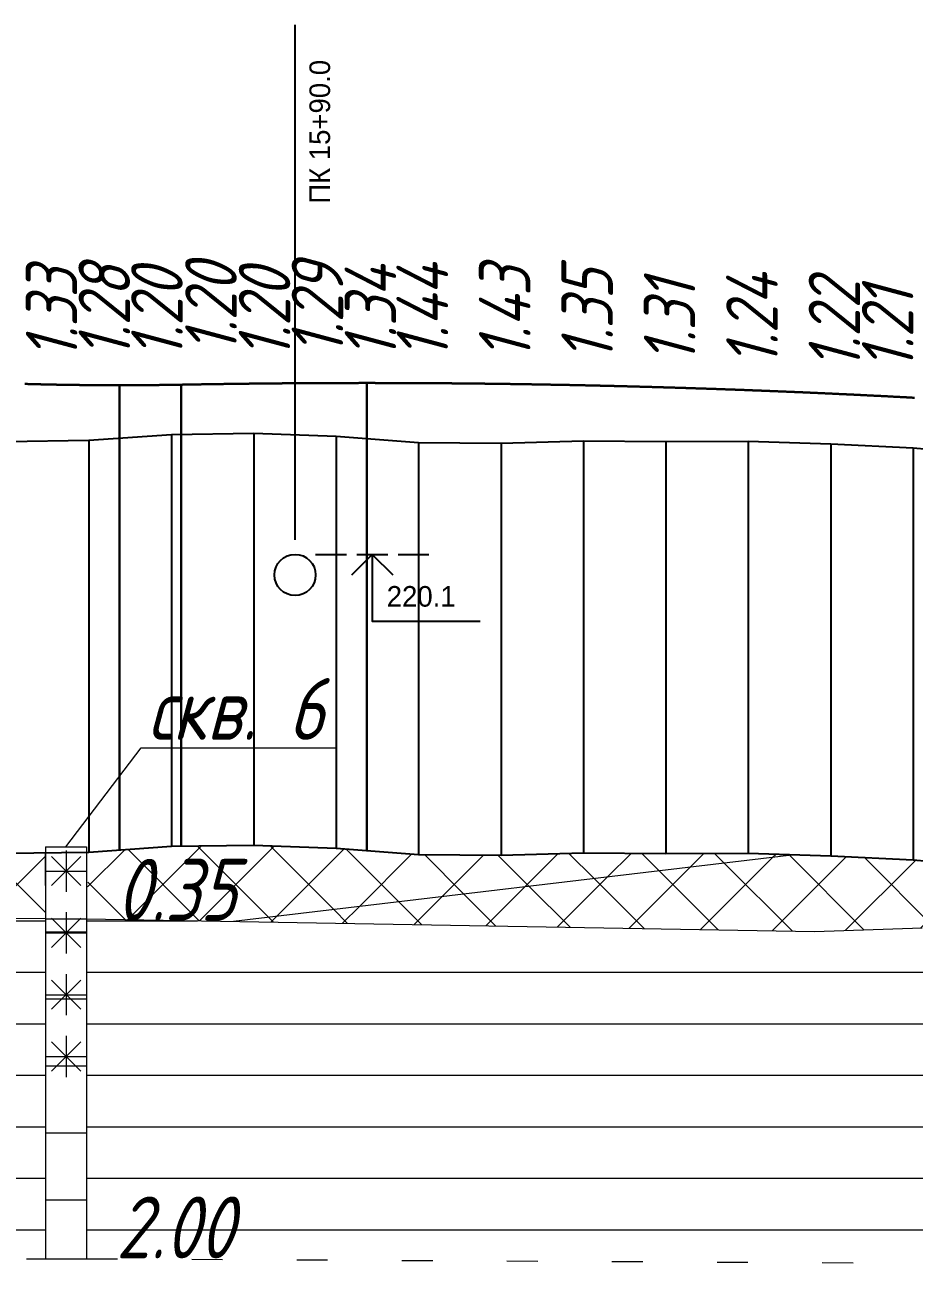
# Model space of a CAD drawing. Extents: x 2172 to 5772, y -842 to -248.
# Drawn here: x 2572.1 to 2615.3, y -467.1 to -406.5 of the extents above; entities that cross this region are included whole.
import ezdxf

# ---------------------------------------------------------------- set-up
doc = ezdxf.new("R2010")
doc.units = 0
doc.header["$MEASUREMENT"] = 0
doc.linetypes.add('CONTI', pattern=[0])
doc.linetypes.add('STROT', pattern=[1.7, 0.5, -1.2])
doc.layers.add('геология', color=7, linetype='CONTINUOUS', lineweight=20)
doc.layers.add('КРАСНЫЙ_ПРОФИЛЬ', color=1, linetype='CONTINUOUS', lineweight=30)
for name, color, linetype in [('ДИНАМИЧЕСКИЕ_КОММУНИКАЦИИ', 7, 'CONTINUOUS'), ('РАБОЧИЕ_ОТМЕТКИ', 1, 'CONTINUOUS'), ('ЧЕРНЫЙ_ПРОФИЛЬ', 7, 'CONTINUOUS')]:
    doc.layers.add(name, color=color, linetype=linetype)
doc.styles.add('ГОСТ', font='gost.TTF', dxfattribs={"oblique": 15, "height": 1})
pattern_1 = [(45, (2172.2283, -872.4663), (-1.767767, 1.767767), []), (135, (2172.2283, -872.4663), (-1.767767, -1.767767), [])]

# ---------------------------------------------------------------- blocks, each defined once
blk = doc.blocks.new('*U67')
at = {"layer": 'ДИНАМИЧЕСКИЕ_КОММУНИКАЦИИ', "color": 0}
blk.add_circle((0, 0), 1, dxfattribs=at)
blk = doc.blocks.new('*U68')
at = {"layer": 'ДИНАМИЧЕСКИЕ_КОММУНИКАЦИИ', "color": 0}
blk.add_text('220.1', height=1, dxfattribs=at).set_placement((4.45, -2.54))
blk = doc.blocks.new('*U69')
at = {"layer": 'ДИНАМИЧЕСКИЕ_КОММУНИКАЦИИ', "color": 0}
blk.add_circle((0, 0), 1, dxfattribs=at)
blk = doc.blocks.new('*U70')
at = {"layer": 'ДИНАМИЧЕСКИЕ_КОММУНИКАЦИИ', "color": 0}
blk.add_text('220.1', height=1, dxfattribs=at).set_placement((4.45, -2.54))
blk = doc.blocks.new('*U71')
at = {"layer": 'ДИНАМИЧЕСКИЕ_КОММУНИКАЦИИ', "color": 0}
blk.add_text('ПК 15+90.0', height=1, rotation=90, dxfattribs=at).set_placement((1.7, 3.2))

msp = doc.modelspace()

# ---------------------------------------------------------------- hatches: boundary and pattern name
at = {"layer": 'геология', "linetype": 'Continuous'}
h = msp.add_hatch(dxfattribs=at)
h.set_pattern_fill('ANSI37', color=1, scale=20, style=0)
h.set_pattern_definition(pattern_1)
h.paths.add_polyline_path([(2516.774, -451.631), (2525.513, -451.631), (2525.513, -447.127), (2516.774, -447.127)])
h.paths.add_polyline_path([(2516.098, -446.725), (2516.098, -450.792), (2534.156, -449.942), (2545.307, -449.807), (2573.112, -449.87), (2573.106, -446.662), (2571.234, -446.69), (2567.196, -446.371), (2563.228, -445.856), (2559.228, -445.676), (2555.228, -445.616), (2551.228, -445.446), (2547.228, -445.336), (2543.228, -445.306), (2539.228, -445.356), (2535.228, -445.566), (2531.228, -445.766), (2527.228, -446.046), (2523.228, -446.266), (2519.228, -446.506), (2515.098, -446.792), (2515.228, -446.786)])
h = msp.add_hatch(dxfattribs=at)
h.set_pattern_fill('ANSI37', color=1, scale=20, style=0)
h.set_pattern_definition(pattern_1)
h.paths.add_polyline_path([(2633.84, -446.708), (2631.228, -446.786), (2627.248, -447.228), (2623.267, -447.602), (2619.228, -447.346), (2615.194, -447.004), (2611.228, -446.811), (2609.468, -446.756), (2582.25, -449.995), (2610.447, -450.491), (2615.668, -450.306), (2633.84, -449.678)])
edge = h.paths.add_edge_path()
edge.add_arc((2660.559, -448.216), 3.89, 155.4244, 180, ccw=False)
edge.add_line((2657.021, -446.598), (2655.228, -446.696))
edge.add_line((2655.228, -446.696), (2651.228, -446.776))
edge.add_line((2651.228, -446.776), (2647.228, -446.736))
edge.add_line((2647.228, -446.736), (2643.228, -446.676))
edge.add_line((2643.228, -446.676), (2639.228, -446.676))
edge.add_line((2639.228, -446.676), (2635.84, -446.668))
edge.add_line((2635.84, -446.668), (2635.84, -449.678))
edge.add_line((2635.84, -449.678), (2657.05, -450.265))
edge.add_line((2657.05, -450.265), (2657.241, -450.247))
edge.add_arc((2660.559, -448.216), 3.89, 180, 211.46903, ccw=False)
edge = h.paths.add_edge_path()
edge.add_line((2687.228, -448.546), (2683.228, -448.126))
edge.add_line((2683.228, -448.126), (2679.228, -447.516))
edge.add_line((2679.228, -447.516), (2675.19, -447.089))
edge.add_line((2675.19, -447.089), (2671.228, -446.814))
edge.add_line((2671.228, -446.814), (2667.167, -446.393))
edge.add_line((2667.167, -446.393), (2663.707, -445.93))
edge.add_arc((2660.559, -448.216), 3.89, 0, 35.98951, ccw=False)
edge.add_arc((2660.559, -448.216), 3.89, 339.54716, 360, ccw=False)
edge.add_line((2664.204, -449.575), (2667.145, -449.292))
edge.add_line((2667.145, -449.292), (2675.653, -450.319))
edge.add_line((2675.653, -450.319), (2695.034, -456.873))
edge.add_line((2695.034, -456.873), (2695.034, -449.873))
edge.add_line((2695.034, -449.873), (2696.034, -449.873))
edge.add_line((2696.034, -449.873), (2695.228, -449.726))
edge.add_line((2695.228, -449.726), (2691.228, -449.076))
edge.add_line((2691.228, -449.076), (2687.228, -448.546))
h.paths.add_polyline_path([(2745.594, -455.74), (2743.228, -455.716), (2742.068, -455.576), (2739.228, -456.066), (2735.228, -456.456), (2731.228, -456.296), (2727.228, -455.626), (2723.228, -454.856), (2719.228, -454.046), (2715.228, -453.246), (2711.228, -452.496), (2707.228, -451.926), (2703.228, -451.256), (2699.228, -450.456), (2697.034, -450.056), (2697.034, -456.873), (2724.056, -461.574), (2745.594, -468.75)])
h.paths.add_polyline_path([(2755.069, -455.972), (2751.228, -455.866), (2747.594, -455.766), (2747.594, -468.75), (2755.069, -466.983)])
h.paths.add_polyline_path([(2815.121, -452.778), (2811.228, -453.186), (2807.228, -453.576), (2803.228, -453.906), (2799.228, -454.226), (2795.228, -454.496), (2791.228, -454.726), (2787.228, -454.846), (2783.228, -454.986), (2779.228, -455.186), (2775.228, -455.546), (2771.228, -455.786), (2767.228, -455.896), (2763.228, -455.946), (2759.228, -456.006), (2757.069, -455.99), (2757.069, -466.983), (2788.34, -465.726), (2815.121, -464.728)])
edge = h.paths.add_edge_path(flags=16)
edge.add_arc((2783.434, -460.221), 3.89, 0, 360)
edge = h.paths.add_edge_path()
edge.add_line((2875.223, -453.243), (2876.223, -453.243))
edge.add_line((2876.223, -453.243), (2875.228, -453.026))
edge.add_line((2875.228, -453.026), (2871.228, -452.676))
edge.add_line((2871.228, -452.676), (2867.228, -452.246))
edge.add_line((2867.228, -452.246), (2863.228, -451.666))
edge.add_line((2863.228, -451.666), (2859.228, -451.796))
edge.add_line((2859.228, -451.796), (2855.228, -451.776))
edge.add_line((2855.228, -451.776), (2851.228, -451.626))
edge.add_line((2851.228, -451.626), (2847.228, -451.636))
edge.add_line((2847.228, -451.636), (2843.228, -451.886))
edge.add_line((2843.228, -451.886), (2839.228, -452.086))
edge.add_line((2839.228, -452.086), (2835.228, -452.266))
edge.add_line((2835.228, -452.266), (2831.228, -452.326))
edge.add_line((2831.228, -452.326), (2827.228, -452.356))
edge.add_line((2827.228, -452.356), (2823.228, -452.486))
edge.add_line((2823.228, -452.486), (2819.228, -452.596))
edge.add_line((2819.228, -452.596), (2817.121, -452.686))
edge.add_line((2817.121, -452.686), (2817.121, -464.728))
edge.add_line((2817.121, -464.728), (2841.52, -461.434))
edge.add_line((2841.52, -461.434), (2851.357, -460.525))
edge.add_arc((2854.947, -462.025), 3.89, 35.27094, 157.31648, ccw=False)
edge.add_line((2858.123, -459.779), (2875.223, -457.243))
edge.add_line((2875.223, -457.243), (2875.223, -453.243))
edge = h.paths.add_edge_path(flags=16)
edge.add_arc((2843.047, -456.452), 3.89, 0, 360)
h.paths.add_polyline_path([(2888.739, -455.334), (2887.228, -455.186), (2883.228, -454.766), (2879.228, -453.896), (2877.223, -453.46), (2877.223, -457.243), (2893.451, -459.677), (2902.604, -461.02), (2904.546, -461.396), (2896.31, -458.506)])
h.paths.add_polyline_path([(2935.148, -458.591), (2931.228, -458.336), (2927.228, -458.356), (2923.228, -458.386), (2919.228, -458.336), (2915.228, -458.026), (2911.228, -458.106), (2907.228, -457.936), (2903.228, -457.376), (2899.228, -456.656), (2895.228, -456.026), (2891.228, -455.576), (2888.739, -455.334), (2896.31, -458.506), (2904.546, -461.396), (2908.331, -462.128), (2918.134, -462.447), (2926.468, -461.488), (2935.148, -460.112)])
h.paths.add_polyline_path([(2983.228, -458.906), (2979.228, -458.466), (2975.228, -457.996), (2971.228, -457.826), (2967.228, -457.756), (2963.228, -458.256), (2959.228, -458.316), (2955.228, -458.326), (2951.228, -458.416), (2947.228, -458.476), (2943.228, -458.526), (2939.228, -458.666), (2937.148, -458.63), (2937.148, -460.112), (2952.449, -460.334), (2964.352, -460.255), (2968.652, -459.63), (2976.393, -460.021), (2995.845, -461.675), (2995.845, -460.633), (2995.228, -460.606), (2991.228, -460.036), (2987.228, -459.366)])
h.paths.add_polyline_path([(3035.228, -464.706), (3031.228, -464.526), (3027.228, -464.366), (3023.228, -463.956), (3019.228, -463.396), (3015.228, -462.756), (3011.228, -461.896), (3007.228, -461.246), (3003.228, -460.936), (2999.228, -460.776), (2997.845, -460.718), (2997.845, -461.675), (3007.24, -462.448), (3015.757, -464.472), (3028.118, -466.353), (3036.549, -466.353), (3044.547, -467.487), (3055.943, -469.729), (3055.943, -467.729), (3056.943, -467.729), (3055.228, -467.386), (3051.228, -466.626), (3047.228, -466.086), (3043.228, -465.696), (3039.228, -465.296)])
edge = h.paths.add_edge_path()
edge.add_arc((3085.654, -471.868), 3.89, 119.50582, 180, ccw=False)
edge.add_line((3083.737, -468.482), (3083.228, -468.436))
edge.add_line((3083.228, -468.436), (3079.228, -468.326))
edge.add_line((3079.228, -468.326), (3075.228, -469.276))
edge.add_line((3075.228, -469.276), (3071.228, -469.416))
edge.add_line((3071.228, -469.416), (3067.228, -469.146))
edge.add_line((3067.228, -469.146), (3063.228, -468.636))
edge.add_line((3063.228, -468.636), (3059.228, -468.186))
edge.add_line((3059.228, -468.186), (3057.943, -467.929))
edge.add_line((3057.943, -467.929), (3057.943, -469.729))
edge.add_line((3057.943, -469.729), (3066.481, -472.337))
edge.add_line((3066.481, -472.337), (3075.035, -473.373))
edge.add_line((3075.035, -473.373), (3081.671, -474.773))
edge.add_line((3081.671, -474.773), (3083.425, -475.057))
edge.add_arc((3085.654, -471.868), 3.89, 180, 235.06071, ccw=False)
edge = h.paths.add_edge_path()
edge.add_line((3098.295, -469.573), (3097.548, -469.626))
edge.add_line((3097.548, -469.626), (3095.228, -469.536))
edge.add_line((3095.228, -469.536), (3091.228, -469.346))
edge.add_line((3091.228, -469.346), (3088.204, -468.93))
edge.add_arc((3085.654, -471.868), 3.89, 0, 49.03, ccw=False)
edge.add_arc((3085.654, -471.868), 3.89, -73.47193, 0, ccw=False)
edge.add_line((3086.76, -475.598), (3090.243, -476.162))
edge.add_line((3090.243, -476.162), (3098.295, -478.506))
edge.add_line((3098.295, -478.506), (3098.295, -469.573))
h.paths.add_polyline_path([(3107.228, -469.646), (3103.228, -469.516), (3100.295, -469.509), (3100.295, -478.506), (3107.228, -478.296)])
h.paths.add_polyline_path([(2937.824, -461.037), (2945.705, -461.037), (2945.705, -456.534), (2937.824, -456.534)])
h.paths.add_polyline_path([(2998.521, -462.453), (3006.617, -462.453), (3006.617, -457.95), (2998.521, -457.95)])
h.paths.add_polyline_path([(3058.619, -470.586), (3067.359, -470.586), (3067.359, -466.08), (3058.619, -466.08)])
h.paths.add_polyline_path([(3100.97, -479.396), (3109.71, -479.396), (3109.71, -474.889), (3100.97, -474.889)])
h = msp.add_hatch(dxfattribs=at)
h.set_pattern_fill('ANSI31', scale=20, angle=135, style=0)
h.set_pattern_definition([(180, (2172.2283, -872.4663), (-4e-16, -2.5), [])])
h.paths.add_polyline_path([(3105.679, -497.894), (3100.295, -497.506), (3100.295, -519.506)])
h.paths.add_polyline_path([(3098.295, -497.506), (3069.026, -496.457), (3098.295, -519.506)])
h.paths.add_polyline_path([(3095.377, -507.84, -1), (3087.596, -507.84, -1)], flags=16)
h.paths.add_polyline_path([(3098.295, -478.506), (3094.269, -477.334), (3075.95, -477.859), (3057.943, -477.729), (3057.943, -487.729), (3069.026, -496.457), (3098.295, -497.506)])
h.paths.add_polyline_path([(3082.547, -484.72, -1), (3090.328, -484.72, -1)], flags=16)
h.paths.add_polyline_path([(3107.228, -478.296), (3100.295, -478.506), (3100.295, -497.506), (3105.679, -497.894), (3107.228, -491.676)])
h.paths.add_polyline_path([(3055.943, -477.729), (2997.845, -470.675), (2997.845, -480.675), (3055.943, -487.729)])
h.paths.add_polyline_path([(3020.092, -478.789, -1), (3027.873, -478.789, -1)], flags=16)
h.paths.add_polyline_path([(2995.845, -470.675), (2937.148, -467.612), (2937.148, -478.612), (2995.845, -480.675)])
h.paths.add_polyline_path([(2965.266, -474.518, -1), (2973.047, -474.518, -1)], flags=16)
h.paths.add_polyline_path([(2935.148, -467.612), (2902.578, -467.013), (2877.223, -464.243), (2877.223, -473.243), (2935.148, -478.612)])
h.paths.add_polyline_path([(2875.223, -464.243), (2858.104, -464.299, -0.510101), (2851.805, -464.319), (2819.363, -464.426), (2817.121, -464.728), (2817.121, -472.728), (2875.223, -473.243)])
h.paths.add_polyline_path([(2866.261, -468.476, -1), (2858.481, -468.476, -1)], flags=16)
h.paths.add_polyline_path([(2815.121, -464.728), (2788.34, -465.726), (2757.069, -466.983), (2757.069, -475.983), (2815.121, -472.728)])
h.paths.add_polyline_path([(2812.243, -467.9), (2812.243, -465.9), (2814.243, -465.9), (2814.243, -467.9)], flags=16)
h.paths.add_polyline_path([(2755.069, -466.983), (2747.594, -468.75), (2747.594, -484.75), (2752.775, -485.118), (2755.069, -475.983)])
h.paths.add_polyline_path([(2745.594, -468.75), (2724.056, -461.574), (2697.034, -456.873), (2697.034, -469.873), (2715.941, -483.842), (2745.594, -484.75)])
h.paths.add_polyline_path([(2738.95, -474.795, -1), (2731.169, -474.795, -1)], flags=16)
h.paths.add_polyline_path([(2695.034, -456.873), (2675.653, -450.319), (2667.145, -449.292), (2664.204, -449.575, -0.625343), (2657.241, -450.247), (2657.05, -450.265), (2635.84, -449.678), (2635.84, -466.678), (2695.034, -469.873)])
h.paths.add_polyline_path([(2656.512, -459.647, -1), (2664.293, -459.647, -1)], flags=16)
h.paths.add_polyline_path([(2633.84, -449.678), (2615.668, -450.306), (2610.447, -450.491), (2575.112, -449.87), (2575.112, -466.37), (2630.663, -466.661), (2630.663, -464.729), (2632.663, -464.729), (2632.663, -466.672), (2633.84, -466.678)])
h.paths.add_polyline_path([(2573.112, -449.87), (2545.307, -449.807), (2534.156, -449.942), (2525.127, -450.367), (2516.098, -450.792), (2516.098, -466.792), (2573.112, -466.37)])
h.paths.add_polyline_path([(2514.098, -450.796), (2502.318, -453.238), (2488.412, -456.142), (2473.995, -463.346), (2473.995, -477.346), (2501.918, -477.287), (2514.098, -466.792)])
h.paths.add_polyline_path([(2492.069, -466.477, -1), (2484.288, -466.477, -1)], flags=16)
h.paths.add_polyline_path([(3100.971, -498.537), (3109.711, -498.537), (3109.711, -494.03), (3100.971, -494.03)], flags=9)
h.paths.add_polyline_path([(3089.501, -509.889), (3093.522, -509.889), (3093.522, -505.386), (3089.501, -505.386)], flags=8)
h.paths.add_polyline_path([(3084.452, -486.769), (3088.688, -486.769), (3088.688, -482.266), (3084.452, -482.266)], flags=8)
h.paths.add_polyline_path([(3058.619, -488.463), (3067.359, -488.463), (3067.359, -483.956), (3058.619, -483.956)], flags=24)
h.paths.add_polyline_path([(3053.467, -492.45), (3062.42, -492.45), (3062.42, -487.946), (3053.467, -487.946)], flags=9)
h.paths.add_polyline_path([(3100.97, -479.396), (3109.71, -479.396), (3109.71, -474.889), (3100.97, -474.889)], flags=9)
h.paths.add_polyline_path([(3021.997, -480.838), (3026.232, -480.838), (3026.232, -476.334), (3021.997, -476.334)], flags=8)
h.paths.add_polyline_path([(2998.521, -481.408), (3007.261, -481.408), (3007.261, -476.902), (2998.521, -476.902)], flags=25)
h.paths.add_polyline_path([(2967.171, -476.567), (2971.406, -476.567), (2971.406, -472.064), (2967.171, -472.064)], flags=8)
h.paths.add_polyline_path([(2937.823, -479.346), (2946.563, -479.346), (2946.563, -474.839), (2937.823, -474.839)], flags=25)
h.paths.add_polyline_path([(2877.899, -473.976), (2886.639, -473.976), (2886.639, -469.47), (2877.899, -469.47)], flags=25)
h.paths.add_polyline_path([(2860.385, -470.525), (2864.621, -470.525), (2864.621, -466.022), (2860.385, -466.022)], flags=8)
h.paths.add_polyline_path([(2817.796, -473.462), (2826.537, -473.462), (2826.537, -468.955), (2817.796, -468.955)], flags=9)
h.paths.add_polyline_path([(2817.796, -465.647), (2825.893, -465.647), (2825.893, -461.141), (2817.796, -461.141)], flags=9)
h.paths.add_polyline_path([(2804.271, -468.407), (2813.441, -468.407), (2813.441, -463.9), (2804.271, -463.9)], flags=9)
h.paths.add_polyline_path([(2757.745, -476.716), (2766.485, -476.716), (2766.485, -472.21), (2757.745, -472.21)], flags=9)
h.paths.add_polyline_path([(2757.745, -467.735), (2765.197, -467.735), (2765.197, -463.231), (2757.745, -463.231)], flags=9)
h.paths.add_polyline_path([(2752.592, -480.706), (2760.26, -480.706), (2760.26, -476.199), (2752.592, -476.199)], flags=9)
h.paths.add_polyline_path([(2748.268, -485.562), (2757.01, -485.562), (2757.01, -481.052), (2748.268, -481.052)], flags=9)
h.paths.add_polyline_path([(2748.27, -469.606), (2756.151, -469.606), (2756.151, -465.102), (2748.27, -465.102)], flags=9)
h.paths.add_polyline_path([(2733.073, -476.844), (2737.309, -476.844), (2737.309, -472.34), (2733.073, -472.34)], flags=8)
h.paths.add_polyline_path([(2697.71, -470.607), (2706.45, -470.607), (2706.45, -466.1), (2697.71, -466.1)], flags=24)
h.paths.add_polyline_path([(2692.558, -474.594), (2700.225, -474.594), (2700.225, -470.09), (2692.558, -470.09)], flags=9)
h.paths.add_polyline_path([(2658.417, -461.696), (2662.652, -461.696), (2662.652, -457.193), (2658.417, -457.193)], flags=8)
h.paths.add_polyline_path([(2636.515, -467.411), (2645.255, -467.411), (2645.255, -462.905), (2636.515, -462.905)], flags=25)
h.paths.add_polyline_path([(2636.516, -450.542), (2645.04, -450.542), (2645.04, -446.039), (2636.516, -446.039)], flags=9)
h.paths.add_polyline_path([(2624.014, -467.235), (2631.251, -467.235), (2631.251, -462.731), (2624.014, -462.731)], flags=9)
h.paths.add_polyline_path([(2575.788, -467.103), (2584.528, -467.103), (2584.528, -462.597), (2575.788, -462.597)], flags=9)
h.paths.add_polyline_path([(2575.788, -450.708), (2584.098, -450.708), (2584.098, -446.205), (2575.788, -446.205)], flags=9)
h.paths.add_polyline_path([(2516.774, -467.526), (2525.514, -467.526), (2525.514, -463.02), (2516.774, -463.02)], flags=9)
h.paths.add_polyline_path([(2516.774, -451.631), (2525.513, -451.631), (2525.513, -447.127), (2516.774, -447.127)], flags=9)
h.paths.add_polyline_path([(2486.192, -468.526), (2490.428, -468.526), (2490.428, -464.023), (2486.192, -464.023)], flags=8)
h.paths.add_polyline_path([(2474.67, -478.32), (2483.41, -478.32), (2483.41, -473.813), (2474.67, -473.813)], flags=9)
h.paths.add_polyline_path([(2474.67, -464.035), (2482.767, -464.035), (2482.767, -459.529), (2474.67, -459.529)], flags=24)
h = msp.add_hatch(dxfattribs=at)
h.set_pattern_fill('ANSI37', scale=20, style=0)
h.set_pattern_definition(pattern_1)
h.paths.add_polyline_path([(2609.468, -446.756), (2607.223, -446.685), (2603.227, -446.701), (2599.228, -446.676), (2595.231, -446.777), (2591.228, -446.745), (2587.237, -446.442), (2583.225, -446.299), (2579.236, -446.35), (2575.112, -446.632), (2575.228, -446.385), (2575.112, -449.87), (2582.25, -449.995)])
h = msp.add_hatch(dxfattribs=at)
h.set_pattern_fill('ANSI31', scale=26, angle=135, style=0)
h.set_pattern_definition([(180, (5072.8357, -2910.7576), (-7e-16, -3.25), [])])
h.paths.add_polyline_path([(2575.112, -449.87), (2573.112, -449.87), (2573.112, -466.37), (2575.112, -466.37)])
h = msp.add_hatch(dxfattribs=at)
h.set_pattern_fill('ANSI31', scale=20, style=0)
h.set_pattern_definition([(45, (3009.719, -466.3003), (-1.767767, 1.767767), [])])
h.paths.add_polyline_path([(3024.678, -465.907), (3015.757, -464.472), (3007.24, -462.448), (2997.845, -461.675), (2997.845, -470.675), (3055.943, -477.729), (3055.943, -469.729), (3044.547, -467.487), (3036.549, -466.353), (3028.118, -466.353), (3024.678, -465.907, -0.370657), (3027.984, -469.753, -1), (3020.203, -469.753, -0.459155)], flags=16)
h.paths.add_polyline_path([(2270.88, -479.487), (2269.805, -479.487), (2269.805, -481.49), (2267.805, -481.49), (2267.805, -479.487), (2267.228, -479.487), (2267.228, -485.487), (2270.88, -485.487)])
h.paths.add_polyline_path([(2283.848, -477.583), (2272.88, -479.487), (2272.88, -485.487), (2281.348, -483.871), (2283.848, -483.098)])
h.paths.add_polyline_path([(2289.148, -476.663), (2283.848, -477.583), (2283.848, -483.098), (2289.148, -481.459)])
h.paths.add_polyline_path([(2324.49, -470.529), (2289.148, -476.663), (2289.148, -481.459)])
h.paths.add_polyline_path([(2452.641, -457.257), (2408.716, -463.748), (2452.641, -462.257)])
h.paths.add_polyline_path([(2471.995, -457.346), (2454.641, -457.257), (2454.641, -462.257), (2471.995, -463.346)])
h.paths.add_polyline_path([(2488.412, -456.142), (2473.995, -457.346), (2473.995, -463.346)])
h.paths.add_polyline_path([(2875.223, -457.243), (2858.123, -459.779, -0.155125), (2858.837, -462.025, -0.157311), (2858.104, -464.299), (2875.223, -464.243)])
h.paths.add_polyline_path([(2851.057, -462.025, -0.0993), (2851.357, -460.525), (2841.52, -461.434), (2819.363, -464.426), (2851.805, -464.319, -0.15899)])
h.paths.add_polyline_path([(2745.594, -484.75), (2715.941, -483.842), (2745.594, -505.75)])
h.paths.add_polyline_path([(2738.507, -490.069, -1), (2730.726, -490.069, -1)], flags=16)
h.paths.add_polyline_path([(2752.775, -485.118), (2747.594, -484.75), (2747.594, -505.75)])
h.paths.add_polyline_path([(2935.148, -460.112), (2926.468, -461.488), (2918.134, -462.447), (2908.331, -462.128), (2902.604, -461.02), (2893.451, -459.677), (2877.223, -457.243), (2877.223, -464.243), (2902.578, -467.013), (2935.148, -467.612)])
h.paths.add_polyline_path([(2995.845, -461.675), (2976.393, -460.021), (2968.652, -459.63), (2964.352, -460.255), (2952.449, -460.334), (2937.148, -460.112), (2937.148, -467.612), (2995.845, -470.675)])
h.paths.add_polyline_path([(2965.26, -464.368, -1), (2973.041, -464.368, -1)], flags=16)
h.paths.add_polyline_path([(3024.678, -465.907), (3015.757, -464.472), (3007.24, -462.448), (2997.845, -461.675), (2997.845, -470.675), (3023.624, -473.615, -0.37925), (3020.203, -469.753, -0.459155)], flags=0)
h.paths.add_polyline_path([(3055.943, -469.729), (3044.547, -467.487), (3036.549, -466.353), (3028.118, -466.353), (3015.757, -464.472), (3007.24, -462.448), (2997.845, -461.675), (2997.845, -470.675), (3055.943, -477.729)])
h.paths.add_polyline_path([(3020.203, -469.753, -1), (3027.984, -469.753, -1)], flags=0)
h.paths.add_polyline_path([(3022.107, -471.802), (3026.344, -471.802), (3026.344, -467.296), (3022.107, -467.296)], flags=8)
h.paths.add_polyline_path([(2998.521, -471.402), (3006.617, -471.402), (3006.617, -466.899), (2998.521, -466.899)], flags=8)
h.paths.add_polyline_path([(2998.521, -471.402), (3006.617, -471.402), (3006.617, -466.899), (2998.521, -466.899)], flags=8)

# ---------------------------------------------------------------- linework, layer by layer
at = {"layer": 'геология', "color": 7, "linetype": 'Continuous'}
for p, q in [((2574.112, -446.37), (2577.758, -441.569)), ((2577.758, -441.569), (2587.203, -441.569)), ((2573.112, -446.37), (2575.112, -446.37)), ((2609.468, -446.756), (2582.25, -449.995)), ((2573.112, -449.87), (2575.112, -449.87)), ((2573.112, -449.87), (2575.112, -449.87)), ((2575.112, -449.87), (2610.447, -450.491)), ((2610.447, -450.491), (2615.668, -450.306)), ((2573.112, -466.37), (2575.112, -466.37)), ((2573.112, -466.37), (2575.112, -466.37))]:
    msp.add_line(p, q, dxfattribs=at)
at = {"layer": 'геология', "color": 7, "linetype": 'Continuous', "ltscale": 5}
for p, q in [((2573.112, -446.37), (2573.112, -466.37)), ((2575.112, -446.37), (2575.112, -466.37))]:
    msp.add_line(p, q, dxfattribs=at)
at = {"layer": 'геология', "color": 1, "linetype": 'Continuous'}
for p, q in [((2574.119, -446.552), (2574.119, -448.552)), ((2573.412, -448.259), (2574.826, -446.845)), ((2574.826, -448.259), (2573.412, -446.845)), ((2573.119, -447.552), (2575.119, -447.552)), ((2574.119, -449.552), (2574.119, -451.552)), ((2573.412, -451.259), (2574.826, -449.845)), ((2574.826, -451.259), (2573.412, -449.845)), ((2573.119, -450.552), (2575.119, -450.552)), ((2574.119, -452.552), (2574.119, -454.552)), ((2573.412, -454.259), (2574.826, -452.845)), ((2574.826, -454.259), (2573.412, -452.845)), ((2573.119, -453.552), (2575.119, -453.552)), ((2574.119, -455.552), (2574.119, -457.552)), ((2573.412, -457.259), (2574.826, -455.845)), ((2574.826, -457.259), (2573.412, -455.845)), ((2573.119, -456.552), (2575.119, -456.552))]:
    msp.add_line(p, q, dxfattribs=at)
at = {"layer": 'геология', "color": 7, "linetype": 'STROT', "ltscale": 3}
for p, q in [((2516.098, -466.792), (2573.112, -466.37)), ((2575.112, -466.37), (2633.84, -466.678))]:
    msp.add_line(p, q, dxfattribs=at)
at = {"layer": 'геология', "color": 7, "linetype": 'Continuous'}
msp.add_lwpolyline([(2515.098, -446.792), (2519.228, -446.506), (2523.228, -446.266), (2527.228, -446.046), (2531.228, -445.766), (2535.228, -445.566), (2539.228, -445.356), (2543.228, -445.306), (2547.228, -445.336), (2551.228, -445.446), (2555.228, -445.616), (2559.228, -445.676), (2563.228, -445.856), (2567.196, -446.371), (2571.234, -446.69), (2573.106, -446.662), (2573.112, -449.87), (2545.307, -449.807), (2534.156, -449.942), (2525.127, -450.367), (2516.098, -450.792), (2516.098, -446.792)], dxfattribs=at)
at = {"layer": 'ДИНАМИЧЕСКИЕ_КОММУНИКАЦИИ', "color": 7}
for points in [[(2585.228, -431.475), (2585.228, -406.475)], [(2585.228, -431.475), (2585.228, -406.475)], [(2586.228, -432.175), (2587.728, -432.175)], [(2586.228, -432.175), (2587.728, -432.175)], [(2587.978, -433.175), (2588.978, -432.175), (2589.978, -433.175)], [(2587.978, -433.175), (2588.978, -432.175), (2589.978, -433.175)], [(2588.228, -432.175), (2589.728, -432.175)], [(2588.228, -432.175), (2589.728, -432.175)], [(2588.978, -432.175), (2588.978, -435.415), (2594.212, -435.415)], [(2588.978, -432.175), (2588.978, -435.415), (2594.212, -435.415)], [(2590.228, -432.175), (2591.728, -432.175)], [(2590.228, -432.175), (2591.728, -432.175)]]:
    msp.add_lwpolyline(points, dxfattribs=at)
at = {"layer": 'КРАСНЫЙ_ПРОФИЛЬ'}
for p, q in [((2576.709, -423.966), (2576.709, -446.517)), ((2579.703, -423.939), (2579.703, -446.334)), ((2588.711, -423.856), (2588.711, -446.544))]:
    msp.add_line(p, q, dxfattribs=at)
for points in [[(2572.11, -423.902), (2572.15, -423.903), (2572.19, -423.904), (2572.23, -423.905), (2572.27, -423.906), (2572.31, -423.907), (2572.35, -423.908), (2572.39, -423.909), (2572.43, -423.91), (2572.47, -423.911), (2572.51, -423.912), (2572.55, -423.913), (2572.59, -423.914), (2572.63, -423.915), (2572.67, -423.916), (2572.71, -423.917), (2572.75, -423.918), (2572.79, -423.919), (2572.83, -423.92), (2572.87, -423.921), (2572.909, -423.922), (2572.949, -423.923), (2572.989, -423.924), (2573.029, -423.925), (2573.069, -423.926), (2573.109, -423.927), (2573.149, -423.927), (2573.189, -423.928), (2573.229, -423.929), (2573.269, -423.93), (2573.309, -423.931), (2573.349, -423.932), (2573.389, -423.932), (2573.429, -423.933), (2573.469, -423.934), (2573.509, -423.935), (2573.549, -423.936), (2573.589, -423.936), (2573.629, -423.937), (2573.669, -423.938), (2573.709, -423.939), (2573.749, -423.939), (2573.789, -423.94), (2573.829, -423.941), (2573.869, -423.942), (2573.909, -423.942), (2573.948, -423.943), (2573.988, -423.944), (2574.028, -423.944), (2574.068, -423.945), (2574.108, -423.945), (2574.148, -423.946), (2574.188, -423.947), (2574.228, -423.947), (2574.268, -423.948), (2574.308, -423.949), (2574.348, -423.949), (2574.388, -423.95), (2574.428, -423.95), (2574.468, -423.951), (2574.508, -423.951), (2574.548, -423.952), (2574.588, -423.952), (2574.628, -423.953), (2574.668, -423.953), (2574.708, -423.954), (2574.748, -423.954), (2574.788, -423.955), (2574.828, -423.955), (2574.868, -423.956), (2574.908, -423.956), (2574.948, -423.957), (2574.987, -423.957), (2575.027, -423.958), (2575.067, -423.958), (2575.107, -423.958), (2575.147, -423.959), (2575.187, -423.959), (2575.227, -423.959), (2575.228, -423.959), (2575.267, -423.96), (2575.307, -423.96), (2575.347, -423.96), (2575.387, -423.961), (2575.427, -423.961), (2575.467, -423.961), (2575.507, -423.962), (2575.547, -423.962), (2575.587, -423.962), (2575.627, -423.963), (2575.667, -423.963), (2575.707, -423.963), (2575.747, -423.963), (2575.787, -423.964), (2575.827, -423.964), (2575.867, -423.964), (2575.907, -423.964), (2575.947, -423.964), (2575.987, -423.965), (2576.026, -423.965), (2576.066, -423.965), (2576.106, -423.965), (2576.146, -423.965), (2576.186, -423.965), (2576.226, -423.965), (2576.266, -423.966), (2576.306, -423.966), (2576.346, -423.966), (2576.386, -423.966), (2576.426, -423.966), (2576.466, -423.966), (2576.506, -423.966), (2576.546, -423.966), (2576.586, -423.966), (2576.626, -423.966), (2576.666, -423.966), (2576.706, -423.966), (2576.746, -423.966), (2576.786, -423.966), (2576.826, -423.966), (2576.866, -423.966), (2576.906, -423.966), (2576.946, -423.966), (2576.986, -423.966), (2577.025, -423.966), (2577.065, -423.966), (2577.105, -423.966), (2577.145, -423.966), (2577.185, -423.965), (2577.225, -423.965), (2577.265, -423.965), (2577.305, -423.965), (2577.345, -423.965), (2577.385, -423.965), (2577.425, -423.965), (2577.465, -423.964), (2577.505, -423.964), (2577.545, -423.964), (2577.585, -423.964), (2577.625, -423.964), (2577.665, -423.963), (2577.705, -423.963), (2577.745, -423.963), (2577.785, -423.963), (2577.825, -423.962), (2577.865, -423.962), (2577.905, -423.962), (2577.945, -423.961), (2577.985, -423.961), (2578.025, -423.961), (2578.064, -423.961), (2578.104, -423.96), (2578.144, -423.96), (2578.184, -423.959), (2578.224, -423.959), (2578.264, -423.959), (2578.304, -423.958), (2578.344, -423.958), (2578.384, -423.958), (2578.424, -423.957), (2578.464, -423.957), (2578.504, -423.956), (2578.544, -423.956), (2578.584, -423.955), (2578.624, -423.955), (2578.664, -423.954), (2578.704, -423.954), (2578.744, -423.953), (2578.784, -423.953), (2578.824, -423.952), (2578.864, -423.952), (2578.904, -423.951), (2578.944, -423.951), (2578.984, -423.95), (2579.024, -423.95), (2579.064, -423.949), (2579.103, -423.949), (2579.143, -423.948), (2579.183, -423.947), (2579.223, -423.947), (2579.228, -423.947), (2579.263, -423.946), (2579.303, -423.946), (2579.343, -423.945), (2579.383, -423.944), (2579.423, -423.944), (2579.463, -423.943), (2579.503, -423.942), (2579.543, -423.942), (2579.583, -423.941), (2579.623, -423.94), (2579.663, -423.939), (2579.703, -423.939)], [(2579.703, -423.939), (2579.743, -423.938), (2579.783, -423.937), (2579.823, -423.937), (2579.863, -423.936), (2579.903, -423.935), (2579.943, -423.934), (2579.983, -423.934), (2580.023, -423.933), (2580.063, -423.932), (2580.103, -423.932), (2580.143, -423.931), (2580.183, -423.93), (2580.223, -423.93), (2580.263, -423.929), (2580.303, -423.928), (2580.343, -423.927), (2580.383, -423.927), (2580.423, -423.926), (2580.463, -423.925), (2580.503, -423.925), (2580.543, -423.924), (2580.583, -423.923), (2580.623, -423.923), (2580.663, -423.922), (2580.703, -423.921), (2580.742, -423.921), (2580.782, -423.92), (2580.822, -423.92), (2580.862, -423.919), (2580.902, -423.918), (2580.942, -423.918), (2580.982, -423.917), (2581.022, -423.916), (2581.062, -423.916), (2581.102, -423.915), (2581.142, -423.915), (2581.182, -423.914), (2581.222, -423.913), (2581.262, -423.913), (2581.302, -423.912), (2581.342, -423.911), (2581.382, -423.911), (2581.422, -423.91), (2581.462, -423.91), (2581.502, -423.909), (2581.542, -423.909), (2581.582, -423.908), (2581.622, -423.907), (2581.662, -423.907), (2581.702, -423.906), (2581.742, -423.906), (2581.782, -423.905), (2581.822, -423.905), (2581.862, -423.904), (2581.902, -423.903), (2581.942, -423.903), (2581.982, -423.902), (2582.022, -423.902), (2582.062, -423.901), (2582.102, -423.901), (2582.142, -423.9), (2582.182, -423.9), (2582.222, -423.899), (2582.262, -423.899), (2582.302, -423.898), (2582.342, -423.898), (2582.382, -423.897), (2582.422, -423.897), (2582.462, -423.896), (2582.502, -423.895), (2582.542, -423.895), (2582.582, -423.894), (2582.622, -423.894), (2582.662, -423.894), (2582.702, -423.893), (2582.742, -423.893), (2582.782, -423.892), (2582.822, -423.892), (2582.862, -423.891), (2582.902, -423.891), (2582.942, -423.89), (2582.982, -423.89), (2583.022, -423.889), (2583.062, -423.889), (2583.102, -423.888), (2583.142, -423.888), (2583.182, -423.887), (2583.222, -423.887), (2583.228, -423.887), (2583.261, -423.887), (2583.301, -423.886), (2583.341, -423.886), (2583.381, -423.885), (2583.421, -423.885), (2583.461, -423.884), (2583.501, -423.884), (2583.541, -423.883), (2583.581, -423.883), (2583.621, -423.883), (2583.661, -423.882), (2583.701, -423.882), (2583.741, -423.881), (2583.781, -423.881), (2583.821, -423.881), (2583.861, -423.88), (2583.901, -423.88), (2583.941, -423.879), (2583.981, -423.879), (2584.021, -423.879), (2584.061, -423.878), (2584.101, -423.878), (2584.141, -423.878), (2584.181, -423.877), (2584.221, -423.877), (2584.261, -423.876), (2584.301, -423.876), (2584.341, -423.876), (2584.381, -423.875), (2584.421, -423.875), (2584.461, -423.875), (2584.501, -423.874), (2584.541, -423.874), (2584.581, -423.874), (2584.621, -423.873), (2584.661, -423.873), (2584.701, -423.873), (2584.741, -423.872), (2584.781, -423.872), (2584.821, -423.872), (2584.861, -423.871), (2584.901, -423.871), (2584.941, -423.871), (2584.981, -423.87), (2585.021, -423.87), (2585.061, -423.87), (2585.101, -423.87), (2585.141, -423.869), (2585.181, -423.869), (2585.221, -423.869), (2585.261, -423.868), (2585.301, -423.868), (2585.341, -423.868), (2585.381, -423.868), (2585.421, -423.867), (2585.461, -423.867), (2585.501, -423.867), (2585.541, -423.867), (2585.581, -423.866), (2585.621, -423.866), (2585.661, -423.866), (2585.701, -423.866), (2585.741, -423.865), (2585.78, -423.865), (2585.82, -423.865), (2585.86, -423.865), (2585.9, -423.864), (2585.94, -423.864), (2585.98, -423.864), (2586.02, -423.864), (2586.06, -423.863), (2586.1, -423.863), (2586.14, -423.863), (2586.18, -423.863), (2586.22, -423.863), (2586.26, -423.862), (2586.3, -423.862), (2586.34, -423.862), (2586.38, -423.862), (2586.42, -423.862), (2586.46, -423.861), (2586.5, -423.861), (2586.54, -423.861), (2586.58, -423.861), (2586.62, -423.861), (2586.66, -423.861), (2586.7, -423.86), (2586.74, -423.86), (2586.78, -423.86), (2586.82, -423.86), (2586.86, -423.86), (2586.9, -423.86), (2586.94, -423.86), (2586.98, -423.859), (2587.02, -423.859), (2587.06, -423.859), (2587.1, -423.859), (2587.14, -423.859), (2587.18, -423.859), (2587.22, -423.859), (2587.228, -423.859), (2587.26, -423.858), (2587.3, -423.858), (2587.34, -423.858), (2587.38, -423.858), (2587.42, -423.858), (2587.46, -423.858), (2587.5, -423.858), (2587.54, -423.858), (2587.58, -423.858), (2587.62, -423.858), (2587.66, -423.857), (2587.7, -423.857), (2587.74, -423.857), (2587.78, -423.857), (2587.82, -423.857), (2587.86, -423.857), (2587.9, -423.857), (2587.94, -423.857), (2587.98, -423.857), (2588.02, -423.857), (2588.06, -423.857), (2588.1, -423.857), (2588.14, -423.857), (2588.18, -423.857), (2588.22, -423.857), (2588.26, -423.857), (2588.299, -423.857), (2588.339, -423.856), (2588.379, -423.856), (2588.419, -423.856), (2588.459, -423.856), (2588.499, -423.856), (2588.539, -423.856), (2588.579, -423.856), (2588.619, -423.856), (2588.659, -423.856), (2588.699, -423.856), (2588.739, -423.856), (2588.779, -423.856), (2588.819, -423.856), (2588.859, -423.856), (2588.899, -423.856), (2588.939, -423.856), (2588.979, -423.856), (2589.019, -423.856), (2589.059, -423.856), (2589.099, -423.856), (2589.139, -423.857), (2589.179, -423.857), (2589.219, -423.857), (2589.259, -423.857), (2589.299, -423.857), (2589.339, -423.857), (2589.379, -423.857), (2589.419, -423.857), (2589.459, -423.857), (2589.499, -423.857), (2589.539, -423.857), (2589.579, -423.857), (2589.619, -423.857), (2589.659, -423.857), (2589.699, -423.857), (2589.739, -423.857), (2589.779, -423.857), (2589.819, -423.858), (2589.859, -423.858), (2589.899, -423.858), (2589.939, -423.858), (2589.979, -423.858), (2590.019, -423.858), (2590.059, -423.858), (2590.099, -423.858), (2590.139, -423.858), (2590.179, -423.859), (2590.219, -423.859), (2590.259, -423.859), (2590.299, -423.859), (2590.339, -423.859), (2590.379, -423.859), (2590.419, -423.859), (2590.459, -423.859), (2590.499, -423.86), (2590.539, -423.86), (2590.579, -423.86), (2590.619, -423.86), (2590.659, -423.86), (2590.699, -423.86), (2590.739, -423.861), (2590.779, -423.861), (2590.818, -423.861), (2590.858, -423.861), (2590.898, -423.861), (2590.938, -423.861), (2590.978, -423.862), (2591.018, -423.862), (2591.058, -423.862), (2591.098, -423.862), (2591.138, -423.862), (2591.178, -423.863), (2591.218, -423.863), (2591.228, -423.863), (2591.258, -423.863), (2591.298, -423.863), (2591.338, -423.863), (2591.378, -423.864), (2591.418, -423.864), (2591.458, -423.864), (2591.498, -423.864), (2591.538, -423.864), (2591.578, -423.865), (2591.618, -423.865), (2591.658, -423.865), (2591.698, -423.865), (2591.738, -423.866), (2591.778, -423.866), (2591.818, -423.866), (2591.858, -423.866), (2591.898, -423.867), (2591.938, -423.867), (2591.978, -423.867), (2592.018, -423.867), (2592.058, -423.868), (2592.098, -423.868), (2592.138, -423.868), (2592.178, -423.869), (2592.218, -423.869), (2592.258, -423.869), (2592.298, -423.869), (2592.338, -423.87), (2592.378, -423.87), (2592.418, -423.87), (2592.458, -423.871), (2592.498, -423.871), (2592.538, -423.871), (2592.578, -423.872), (2592.618, -423.872), (2592.658, -423.872), (2592.698, -423.872), (2592.738, -423.873), (2592.778, -423.873), (2592.818, -423.873), (2592.858, -423.874), (2592.898, -423.874), (2592.938, -423.874), (2592.978, -423.875), (2593.018, -423.875), (2593.058, -423.876), (2593.098, -423.876), (2593.138, -423.876), (2593.178, -423.877), (2593.218, -423.877), (2593.258, -423.877), (2593.298, -423.878), (2593.338, -423.878), (2593.377, -423.878), (2593.417, -423.879), (2593.457, -423.879), (2593.497, -423.88), (2593.537, -423.88), (2593.577, -423.88), (2593.617, -423.881), (2593.657, -423.881), (2593.697, -423.882), (2593.737, -423.882), (2593.777, -423.882), (2593.817, -423.883), (2593.857, -423.883), (2593.897, -423.884), (2593.937, -423.884), (2593.977, -423.885), (2594.017, -423.885), (2594.057, -423.885), (2594.097, -423.886), (2594.137, -423.886), (2594.177, -423.887), (2594.217, -423.887), (2594.257, -423.888), (2594.297, -423.888), (2594.337, -423.888), (2594.377, -423.889), (2594.417, -423.889), (2594.457, -423.89), (2594.497, -423.89), (2594.537, -423.891), (2594.577, -423.891), (2594.617, -423.892), (2594.657, -423.892), (2594.697, -423.893), (2594.737, -423.893), (2594.777, -423.894), (2594.817, -423.894), (2594.857, -423.895), (2594.897, -423.895), (2594.937, -423.896), (2594.977, -423.896), (2595.017, -423.897), (2595.057, -423.897), (2595.097, -423.898), (2595.137, -423.898), (2595.177, -423.899), (2595.217, -423.899), (2595.228, -423.899), (2595.257, -423.9), (2595.297, -423.9), (2595.337, -423.901), (2595.377, -423.901), (2595.417, -423.902), (2595.457, -423.903), (2595.497, -423.903), (2595.537, -423.904), (2595.577, -423.904), (2595.617, -423.905), (2595.657, -423.905), (2595.697, -423.906), (2595.737, -423.906), (2595.777, -423.907), (2595.817, -423.908), (2595.857, -423.908), (2595.896, -423.909), (2595.936, -423.909), (2595.976, -423.91), (2596.016, -423.911), (2596.056, -423.911), (2596.096, -423.912), (2596.136, -423.912), (2596.176, -423.913), (2596.216, -423.914), (2596.256, -423.914), (2596.296, -423.915), (2596.336, -423.915), (2596.376, -423.916), (2596.416, -423.917), (2596.456, -423.917), (2596.496, -423.918), (2596.536, -423.919), (2596.576, -423.919), (2596.616, -423.92), (2596.656, -423.92), (2596.696, -423.921), (2596.736, -423.922), (2596.776, -423.922), (2596.816, -423.923), (2596.856, -423.924), (2596.896, -423.924), (2596.936, -423.925), (2596.976, -423.926), (2597.016, -423.926), (2597.056, -423.927), (2597.096, -423.928), (2597.136, -423.928), (2597.176, -423.929), (2597.216, -423.93), (2597.256, -423.93), (2597.296, -423.931), (2597.336, -423.932), (2597.376, -423.933), (2597.416, -423.933), (2597.456, -423.934), (2597.496, -423.935), (2597.536, -423.935), (2597.576, -423.936), (2597.616, -423.937), (2597.656, -423.938), (2597.696, -423.938), (2597.736, -423.939), (2597.776, -423.94), (2597.816, -423.941), (2597.856, -423.941), (2597.896, -423.942), (2597.936, -423.943), (2597.976, -423.944), (2598.016, -423.944), (2598.056, -423.945), (2598.096, -423.946), (2598.136, -423.947), (2598.176, -423.947), (2598.216, -423.948), (2598.256, -423.949), (2598.296, -423.95), (2598.336, -423.95), (2598.376, -423.951), (2598.415, -423.952), (2598.455, -423.953), (2598.495, -423.954), (2598.535, -423.954), (2598.575, -423.955), (2598.615, -423.956), (2598.655, -423.957), (2598.695, -423.958), (2598.735, -423.958), (2598.775, -423.959), (2598.815, -423.96), (2598.855, -423.961), (2598.895, -423.962), (2598.935, -423.963), (2598.975, -423.963), (2599.015, -423.964), (2599.055, -423.965), (2599.095, -423.966), (2599.135, -423.967), (2599.175, -423.968), (2599.215, -423.968), (2599.228, -423.969), (2599.255, -423.969), (2599.295, -423.97), (2599.335, -423.971), (2599.375, -423.972), (2599.415, -423.973), (2599.455, -423.974), (2599.495, -423.974), (2599.535, -423.975), (2599.575, -423.976), (2599.615, -423.977), (2599.655, -423.978), (2599.695, -423.979), (2599.735, -423.98), (2599.775, -423.981), (2599.815, -423.982), (2599.855, -423.982), (2599.895, -423.983), (2599.935, -423.984), (2599.975, -423.985), (2600.015, -423.986), (2600.055, -423.987), (2600.095, -423.988), (2600.135, -423.989), (2600.175, -423.99), (2600.215, -423.991), (2600.255, -423.992), (2600.295, -423.993), (2600.335, -423.994), (2600.375, -423.994), (2600.415, -423.995), (2600.455, -423.996), (2600.495, -423.997), (2600.535, -423.998), (2600.575, -423.999), (2600.615, -424), (2600.655, -424.001), (2600.695, -424.002), (2600.735, -424.003), (2600.775, -424.004), (2600.815, -424.005), (2600.855, -424.006), (2600.895, -424.007), (2600.934, -424.008), (2600.974, -424.009), (2601.014, -424.01), (2601.054, -424.011), (2601.094, -424.012), (2601.134, -424.013), (2601.174, -424.014), (2601.214, -424.015), (2601.254, -424.016), (2601.294, -424.017), (2601.334, -424.018), (2601.374, -424.019), (2601.414, -424.02), (2601.454, -424.021), (2601.494, -424.022), (2601.534, -424.023), (2601.574, -424.024), (2601.614, -424.025), (2601.654, -424.026), (2601.694, -424.028), (2601.734, -424.029), (2601.774, -424.03), (2601.814, -424.031), (2601.854, -424.032), (2601.894, -424.033), (2601.934, -424.034), (2601.974, -424.035), (2602.014, -424.036), (2602.054, -424.037), (2602.094, -424.038), (2602.134, -424.039), (2602.174, -424.04), (2602.214, -424.042), (2602.254, -424.043), (2602.294, -424.044), (2602.334, -424.045), (2602.374, -424.046), (2602.414, -424.047), (2602.454, -424.048), (2602.494, -424.049), (2602.534, -424.05), (2602.574, -424.052), (2602.614, -424.053), (2602.654, -424.054), (2602.694, -424.055), (2602.734, -424.056), (2602.774, -424.057), (2602.814, -424.058), (2602.854, -424.059), (2602.894, -424.061), (2602.934, -424.062), (2602.974, -424.063), (2603.014, -424.064), (2603.054, -424.065), (2603.094, -424.066), (2603.134, -424.068), (2603.174, -424.069), (2603.214, -424.07), (2603.228, -424.07), (2603.254, -424.071), (2603.294, -424.072), (2603.334, -424.073), (2603.374, -424.075), (2603.414, -424.076), (2603.453, -424.077), (2603.493, -424.078), (2603.533, -424.079), (2603.573, -424.081), (2603.613, -424.082), (2603.653, -424.083), (2603.693, -424.084), (2603.733, -424.086), (2603.773, -424.087), (2603.813, -424.088), (2603.853, -424.089), (2603.893, -424.09), (2603.933, -424.092), (2603.973, -424.093), (2604.013, -424.094), (2604.053, -424.095), (2604.093, -424.097), (2604.133, -424.098), (2604.173, -424.099), (2604.213, -424.1), (2604.253, -424.102), (2604.293, -424.103), (2604.333, -424.104), (2604.373, -424.105), (2604.413, -424.107), (2604.453, -424.108), (2604.493, -424.109), (2604.533, -424.111), (2604.573, -424.112), (2604.613, -424.113), (2604.653, -424.114), (2604.693, -424.116), (2604.733, -424.117), (2604.773, -424.118), (2604.813, -424.12), (2604.853, -424.121), (2604.893, -424.122), (2604.933, -424.124), (2604.973, -424.125), (2605.013, -424.126), (2605.053, -424.128), (2605.093, -424.129), (2605.133, -424.13), (2605.173, -424.132), (2605.213, -424.133), (2605.253, -424.134), (2605.293, -424.136), (2605.333, -424.137), (2605.373, -424.138), (2605.413, -424.14), (2605.453, -424.141), (2605.493, -424.142), (2605.533, -424.144), (2605.573, -424.145), (2605.613, -424.146), (2605.653, -424.148), (2605.693, -424.149), (2605.733, -424.151), (2605.773, -424.152), (2605.813, -424.153), (2605.853, -424.155), (2605.893, -424.156), (2605.933, -424.158), (2605.972, -424.159), (2606.012, -424.16), (2606.052, -424.162), (2606.092, -424.163), (2606.132, -424.165), (2606.172, -424.166), (2606.212, -424.167), (2606.252, -424.169), (2606.292, -424.17), (2606.332, -424.172), (2606.372, -424.173), (2606.412, -424.175), (2606.452, -424.176), (2606.492, -424.177), (2606.532, -424.179), (2606.572, -424.18), (2606.612, -424.182), (2606.652, -424.183), (2606.692, -424.185), (2606.732, -424.186), (2606.772, -424.188), (2606.812, -424.189), (2606.852, -424.191), (2606.892, -424.192), (2606.932, -424.194), (2606.972, -424.195), (2607.012, -424.196), (2607.052, -424.198), (2607.092, -424.199), (2607.132, -424.201), (2607.172, -424.202), (2607.212, -424.204), (2607.228, -424.205), (2607.252, -424.205), (2607.292, -424.207), (2607.332, -424.208), (2607.372, -424.21), (2607.412, -424.212), (2607.452, -424.213), (2607.492, -424.215), (2607.532, -424.216), (2607.572, -424.218), (2607.612, -424.219), (2607.652, -424.221), (2607.692, -424.222), (2607.732, -424.224), (2607.772, -424.225), (2607.812, -424.227), (2607.852, -424.228), (2607.892, -424.23), (2607.932, -424.232), (2607.972, -424.233), (2608.012, -424.235), (2608.052, -424.236), (2608.092, -424.238), (2608.132, -424.239), (2608.172, -424.241), (2608.212, -424.243), (2608.252, -424.244), (2608.292, -424.246), (2608.332, -424.247), (2608.372, -424.249), (2608.412, -424.25), (2608.452, -424.252), (2608.492, -424.254), (2608.531, -424.255), (2608.571, -424.257), (2608.611, -424.259), (2608.651, -424.26), (2608.691, -424.262), (2608.731, -424.263), (2608.771, -424.265), (2608.811, -424.267), (2608.851, -424.268), (2608.891, -424.27), (2608.931, -424.272), (2608.971, -424.273), (2609.011, -424.275), (2609.051, -424.277), (2609.091, -424.278), (2609.131, -424.28), (2609.171, -424.281), (2609.211, -424.283), (2609.251, -424.285), (2609.291, -424.286), (2609.331, -424.288), (2609.371, -424.29), (2609.411, -424.292), (2609.451, -424.293), (2609.491, -424.295), (2609.531, -424.297), (2609.571, -424.298), (2609.611, -424.3), (2609.651, -424.302), (2609.691, -424.303), (2609.731, -424.305), (2609.771, -424.307), (2609.811, -424.308), (2609.851, -424.31), (2609.891, -424.312), (2609.931, -424.314), (2609.971, -424.315), (2610.011, -424.317), (2610.051, -424.319), (2610.091, -424.321), (2610.131, -424.322), (2610.171, -424.324), (2610.211, -424.326), (2610.251, -424.328), (2610.291, -424.329), (2610.331, -424.331), (2610.371, -424.333), (2610.411, -424.335), (2610.451, -424.336), (2610.491, -424.338), (2610.531, -424.34), (2610.571, -424.342), (2610.611, -424.343), (2610.651, -424.345), (2610.691, -424.347), (2610.731, -424.349), (2610.771, -424.351), (2610.811, -424.352), (2610.851, -424.354), (2610.891, -424.356), (2610.931, -424.358), (2610.971, -424.36), (2611.011, -424.361), (2611.05, -424.363), (2611.09, -424.365), (2611.13, -424.367), (2611.17, -424.369), (2611.21, -424.37), (2611.228, -424.371), (2611.25, -424.372), (2611.29, -424.374), (2611.33, -424.376), (2611.37, -424.378), (2611.41, -424.38), (2611.45, -424.381), (2611.49, -424.383), (2611.53, -424.385), (2611.57, -424.387), (2611.61, -424.389), (2611.65, -424.391), (2611.69, -424.393), (2611.73, -424.394), (2611.77, -424.396), (2611.81, -424.398), (2611.85, -424.4), (2611.89, -424.402), (2611.93, -424.404), (2611.97, -424.406), (2612.01, -424.408), (2612.05, -424.41), (2612.09, -424.411), (2612.13, -424.413), (2612.17, -424.415), (2612.21, -424.417), (2612.25, -424.419), (2612.29, -424.421), (2612.33, -424.423), (2612.37, -424.425), (2612.41, -424.427), (2612.45, -424.429), (2612.49, -424.431), (2612.53, -424.433), (2612.57, -424.434), (2612.61, -424.436), (2612.65, -424.438), (2612.69, -424.44), (2612.73, -424.442), (2612.77, -424.444), (2612.81, -424.446), (2612.85, -424.448), (2612.89, -424.45), (2612.93, -424.452), (2612.97, -424.454), (2613.01, -424.456), (2613.05, -424.458), (2613.09, -424.46), (2613.13, -424.462), (2613.17, -424.464), (2613.21, -424.466), (2613.25, -424.468), (2613.29, -424.47), (2613.33, -424.472), (2613.37, -424.474), (2613.41, -424.476), (2613.45, -424.478), (2613.49, -424.48), (2613.53, -424.482), (2613.569, -424.484), (2613.609, -424.486), (2613.649, -424.488), (2613.689, -424.49), (2613.729, -424.492), (2613.769, -424.494), (2613.809, -424.496), (2613.849, -424.498), (2613.889, -424.5), (2613.929, -424.502), (2613.969, -424.504), (2614.009, -424.506), (2614.049, -424.508), (2614.089, -424.51), (2614.129, -424.512), (2614.169, -424.515), (2614.209, -424.517), (2614.249, -424.519), (2614.289, -424.521), (2614.329, -424.523), (2614.369, -424.525), (2614.409, -424.527), (2614.449, -424.529), (2614.489, -424.531), (2614.529, -424.533), (2614.569, -424.535), (2614.609, -424.537), (2614.649, -424.54), (2614.689, -424.542), (2614.729, -424.544), (2614.769, -424.546), (2614.809, -424.548), (2614.849, -424.55), (2614.889, -424.552), (2614.929, -424.554), (2614.969, -424.557), (2615.009, -424.559), (2615.049, -424.561), (2615.089, -424.563), (2615.129, -424.565), (2615.169, -424.567), (2615.209, -424.569), (2615.228, -424.57), (2615.249, -424.572), (2615.289, -424.574)]]:
    msp.add_lwpolyline(points, dxfattribs=at)
at = {"layer": 'ЧЕРНЫЙ_ПРОФИЛЬ'}
for p, q in [((2575.228, -426.63), (2579.228, -426.35)), ((2579.228, -426.35), (2583.228, -426.3)), ((2579.228, -426.35), (2579.228, -446.35)), ((2583.228, -426.3), (2583.228, -446.3)), ((2583.228, -426.3), (2587.228, -426.442)), ((2587.228, -426.442), (2587.228, -446.442)), ((2587.228, -426.442), (2591.228, -426.745)), ((2571.228, -426.69), (2575.228, -426.63)), ((2575.228, -426.63), (2575.228, -446.63)), ((2591.228, -426.745), (2591.228, -446.745)), ((2591.228, -426.745), (2595.228, -426.777)), ((2595.228, -426.777), (2599.228, -426.671)), ((2595.228, -426.777), (2595.228, -446.777)), ((2599.228, -426.671), (2599.228, -446.671)), ((2599.228, -426.671), (2603.228, -426.701)), ((2603.228, -426.701), (2607.228, -426.685)), ((2603.228, -426.701), (2603.228, -446.701)), ((2607.228, -426.685), (2607.228, -446.685)), ((2607.228, -426.685), (2611.228, -426.811)), ((2611.228, -426.811), (2611.228, -446.811)), ((2611.228, -426.811), (2615.228, -427.007)), ((2615.228, -427.007), (2615.228, -447.007)), ((2615.228, -427.007), (2619.228, -427.346)), ((2575.228, -446.63), (2579.228, -446.35)), ((2579.228, -446.35), (2583.228, -446.3)), ((2583.228, -446.3), (2587.228, -446.442)), ((2587.228, -446.442), (2591.228, -446.745)), ((2571.228, -446.69), (2575.228, -446.63)), ((2591.228, -446.745), (2595.228, -446.777)), ((2595.228, -446.777), (2599.228, -446.671)), ((2599.228, -446.671), (2603.228, -446.701)), ((2603.228, -446.701), (2607.228, -446.685)), ((2607.228, -446.685), (2611.228, -446.811)), ((2611.228, -446.811), (2615.228, -447.007)), ((2615.228, -447.007), (2619.228, -447.346))]:
    msp.add_line(p, q, dxfattribs=at)

# ---------------------------------------------------------------- block references
at = {"layer": 'ДИНАМИЧЕСКИЕ_КОММУНИКАЦИИ', "color": 7}
for name, p in [('*U71', (2585.228, -418.353)), ('*U68', (2585.228, -432.175)), ('*U70', (2585.228, -432.175))]:
    msp.add_blockref(name, p, dxfattribs=at)
at = {"layer": 'ДИНАМИЧЕСКИЕ_КОММУНИКАЦИИ', "color": 7, "rotation": 90}
for name in ['*U67', '*U69']:
    msp.add_blockref(name, (2585.228, -433.175), dxfattribs=at)

# ---------------------------------------------------------------- texts
at = {"layer": 'геология', "color": 7, "lineweight": -3, "style": 'ГОСТ', "oblique": 15}
msp.add_text('скв. 6', height=3, dxfattribs=at).set_placement((2578.071, -441.18))
at = {"layer": 'геология', "color": 7, "linetype": 'CONTI', "style": 'ГОСТ', "oblique": 15}
for s, p in [('0.35', (2576.539, -449.957)), ('2.00', (2576.539, -466.352))]:
    msp.add_text(s, height=3, dxfattribs=at).set_placement(p)
at = {"layer": 'РАБОЧИЕ_ОТМЕТКИ', "style": 'ГОСТ', "oblique": 15}
for s, p in [('1.33', (2574.662, -422.731)), ('1.28', (2577.225, -422.67)), ('1.20', (2579.775, -422.682)), ('1.20', (2582.399, -422.426)), ('1.20', (2584.998, -422.694)), ('1.29', (2587.565, -422.526)), ('1.34', (2590.14, -422.706)), ('1.44', (2592.657, -422.713)), ('1.43', (2596.657, -422.749)), ('1.35', (2600.657, -422.818)), ('1.31', (2604.657, -422.92)), ('1.24', (2608.657, -423.054)), ('1.22', (2612.657, -423.221)), ('1.21', (2615.241, -423.243))]:
    msp.add_text(s, height=2.5, rotation=90, dxfattribs=at).set_placement(p)

doc.saveas('drawing.dxf')
